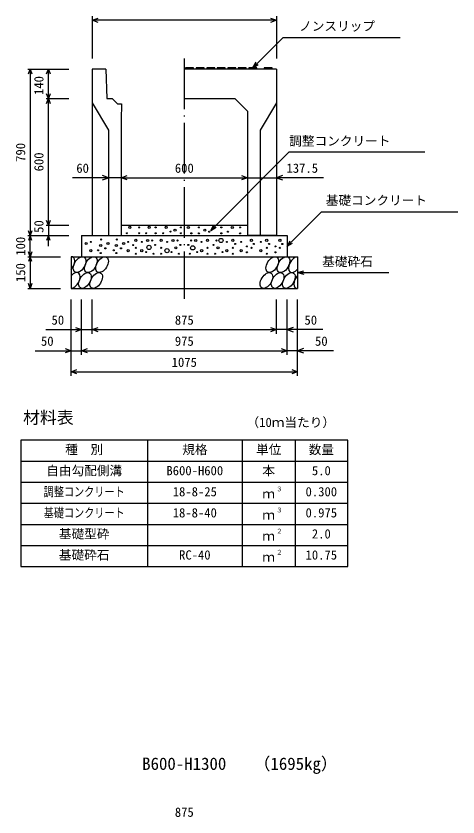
# Model space of a CAD drawing. Units: millimetres, scale not verified. Extents: x -16800 to 16800, y -5940 to 5940.
# Drawn here: x 5283 to 7380, y 28 to 3826 of the extents above; entities that cross this region are included whole.
import ezdxf
from ezdxf.enums import TextEntityAlignment as Align

# ---------------------------------------------------------------- set-up
doc = ezdxf.new("R2010")
doc.units = ezdxf.units.MM
doc.header["$LTSCALE"] = 20
doc.linetypes.add('LONG_DASHED_DOTTED', pattern=[15.25, 12, -1.5, 0.25, -1.5])
for name, color, linetype, lineweight in [('0-0_DIM', 7, 'Continuous', 25), ('0-2_HATCH', 6, 'Continuous', 25), ('0-3_HYO', 3, 'Continuous', 25), ('0-4_HYO2', 4, 'Continuous', 25), ('0-5_OUTLINE', 3, 'Continuous', 25), ('0-6_TXT', 7, 'Continuous', 25)]:
    doc.layers.add(name, color=color, linetype=linetype, lineweight=lineweight)
doc.styles.add('ＭＳ ゴシック', font='')
doc.styles.get('ＭＳ ゴシック').set_extended_font_data('MS Gothic')

msp = doc.modelspace()

# ---------------------------------------------------------------- linework, layer by layer
at = {"layer": '0-0_DIM'}
for p, q in [((5644.28, 3826.41), (5644.28, 3624.66)), ((6519.28, 3806.41), (5644.28, 3806.41)), ((6519.28, 3826.41), (6519.28, 3624.66)), ((6406.78, 3581.16), (6548.99, 3723.38)), ((7105.88, 3723.38), (6548.99, 3723.38)), ((5340.08, 3574.66), (5533.41, 3574.66)), ((5350.08, 3574.66), (5350.08, 2784.66)), ((5436.75, 3434.66), (5436.75, 3574.66)), ((6406.78, 3581.16), (6421.78, 3607.14)), ((6406.78, 3581.16), (6432.76, 3596.16)), ((5426.75, 3434.66), (5533.41, 3434.66)), ((5436.75, 2834.66), (5436.75, 3434.66)), ((5721.78, 3059.66), (5551.09, 3059.66)), ((5781.78, 3059.66), (5721.78, 3059.66)), ((5781.78, 3059.66), (6381.78, 3059.66)), ((6381.78, 3059.66), (6519.28, 3059.66)), ((6742.05, 3059.66), (6519.28, 3059.66)), ((6732.94, 2898.32), (6569.28, 2734.66)), ((6732.94, 2898.32), (7379.81, 2898.32)), ((5426.75, 2834.66), (5533.41, 2834.66)), ((5436.75, 2834.66), (5436.75, 2784.66)), ((6206.82, 2809.66), (6221.82, 2835.64)), ((6206.82, 2809.66), (6232.8, 2824.66)), ((5340.08, 2784.66), (5533.41, 2784.66)), ((5350.08, 2684.66), (5350.08, 2784.66)), ((5436.75, 2734.66), (5436.75, 2784.66)), ((6569.28, 2734.66), (6584.28, 2760.64)), ((6569.28, 2734.66), (6595.26, 2749.66)), ((5340.08, 2684.66), (5494.28, 2684.66)), ((5350.08, 2684.66), (5350.08, 2534.66)), ((6619.28, 2609.66), (6648.26, 2617.43)), ((6619.28, 2609.66), (7052.6, 2609.66)), ((6619.28, 2609.66), (6648.26, 2601.9)), ((5340.08, 2534.66), (5494.28, 2534.66)), ((5544.28, 2119.15), (5544.28, 2481.49)), ((5594.28, 2219.15), (5594.28, 2481.49)), ((5644.28, 2319.15), (5644.28, 2481.49)), ((6519.28, 2319.15), (6519.28, 2481.49)), ((6569.28, 2219.15), (6569.28, 2481.49)), ((6619.28, 2119.15), (6619.28, 2481.49)), ((5424.28, 2339.15), (5644.28, 2339.15)), ((5644.28, 2339.15), (6519.28, 2339.15)), ((6739.28, 2339.15), (6519.28, 2339.15)), ((5374.28, 2239.15), (5594.28, 2239.15)), ((5594.28, 2239.15), (6569.28, 2239.15)), ((6789.28, 2239.15), (6569.28, 2239.15)), ((5544.28, 2139.15), (6619.28, 2139.15))]:
    msp.add_line(p, q, dxfattribs=at)
at = {"layer": '0-0_DIM', "linetype": 'LONG_DASHED_DOTTED'}
msp.add_line((6081.78, 3624.66), (6081.78, 2484.66), dxfattribs=at)
at = {"layer": '0-0_DIM'}
for points in [[(5672.51, 3796.14), (5644.32, 3806.41), (5672.51, 3816.67)], [(6491.13, 3816.67), (6519.32, 3806.41), (6491.13, 3796.14)], [(5341.87, 3552.11), (5350.08, 3574.66), (5358.29, 3552.11)], [(5428.54, 3552.11), (5436.75, 3574.66), (5444.96, 3552.11)], [(5444.96, 3457.21), (5436.75, 3434.66), (5428.54, 3457.21)], [(5428.54, 3412.11), (5436.75, 3434.66), (5444.96, 3412.11)], [(6206.82, 2809.66), (6579.32, 3182.16), (7222.87, 3182.16)], [(5693.59, 3049.4), (5721.78, 3059.66), (5693.59, 3069.92)], [(5809.97, 3049.4), (5781.78, 3059.66), (5809.97, 3069.92)], [(6353.59, 3069.92), (6381.78, 3059.66), (6353.59, 3049.4)], [(6547.47, 3069.92), (6519.28, 3059.66), (6547.47, 3049.4)], [(5444.96, 2857.21), (5436.75, 2834.66), (5428.54, 2857.21)], [(5358.29, 2807.21), (5350.08, 2784.66), (5341.87, 2807.21)], [(5358.29, 2762.11), (5350.08, 2784.66), (5341.87, 2762.11)], [(5444.96, 2762.11), (5436.75, 2784.66), (5428.54, 2762.11)], [(5358.29, 2707.21), (5350.08, 2684.66), (5341.87, 2707.21)], [(5358.29, 2662.11), (5350.08, 2684.66), (5341.87, 2662.11)], [(5358.29, 2557.21), (5350.08, 2534.66), (5341.87, 2557.21)], [(5566.09, 2349.41), (5594.28, 2339.15), (5566.09, 2328.89)], [(5672.47, 2328.89), (5644.28, 2339.15), (5672.47, 2349.41)], [(6491.09, 2349.41), (6519.28, 2339.15), (6491.09, 2328.89)], [(6597.47, 2349.41), (6569.28, 2339.15), (6597.47, 2328.89)], [(5516.09, 2249.41), (5544.28, 2239.15), (5516.09, 2228.89)], [(5622.47, 2228.89), (5594.28, 2239.15), (5622.47, 2249.41)], [(6541.09, 2249.41), (6569.28, 2239.15), (6541.09, 2228.89)], [(6647.47, 2249.41), (6619.28, 2239.15), (6647.47, 2228.89)], [(5572.47, 2128.89), (5544.28, 2139.15), (5572.47, 2149.41)], [(6591.09, 2149.41), (6619.28, 2139.15), (6591.09, 2128.89)]]:
    msp.add_lwpolyline(points, dxfattribs=at)
at = {"layer": '0-2_HATCH'}
for p, q in [((6126.78, 3574.66), (6125.78, 3581.16)), ((6176.78, 3574.66), (6175.78, 3581.16)), ((6226.78, 3574.66), (6225.78, 3581.16)), ((6276.78, 3574.66), (6275.78, 3581.16)), ((6326.78, 3574.66), (6325.78, 3581.16)), ((6376.78, 3574.66), (6375.78, 3581.16)), ((6426.78, 3574.66), (6425.78, 3581.16)), ((6499.28, 3574.66), (6498.28, 3581.16))]:
    msp.add_line(p, q, dxfattribs=at)
for points in [[(6125.78, 3581.16), (6087.78, 3581.16), (6086.78, 3574.66)], [(6175.78, 3581.16), (6137.78, 3581.16), (6136.78, 3574.66)], [(6225.78, 3581.16), (6187.78, 3581.16), (6186.78, 3574.66)], [(6275.78, 3581.16), (6237.78, 3581.16), (6236.78, 3574.66)], [(6325.78, 3581.16), (6287.78, 3581.16), (6286.78, 3574.66)], [(6375.78, 3581.16), (6337.78, 3581.16), (6336.78, 3574.66)], [(6425.78, 3581.16), (6387.78, 3581.16), (6386.78, 3574.66)], [(6498.28, 3581.16), (6460.28, 3581.16), (6459.28, 3574.66)]]:
    msp.add_lwpolyline(points, dxfattribs=at)
for centre, radius in [((5823.47, 2823.97), 5), ((5867.57, 2823.97), 2.5), ((5915.3, 2823.97), 5), ((5945.75, 2823.97), 2.5), ((5995.66, 2823.97), 5), ((6037.71, 2810.84), 5), ((6065.75, 2823.97), 2.5), ((6100.92, 2823.69), 5), ((6150.82, 2823.69), 2.5), ((6178.86, 2810.56), 5), ((6220.92, 2823.69), 5), ((6257.14, 2823.69), 2.5), ((6309.35, 2823.69), 5), ((6346.35, 2823.69), 2.5), ((5809.45, 2795.96), 2.5), ((5867.57, 2795.96), 2.5), ((5901.28, 2795.96), 2.5), ((5945.75, 2795.96), 2.5), ((5981.64, 2795.96), 2.5), ((6016.69, 2803.84), 2.5), ((6065.75, 2795.96), 2.5), ((6114.94, 2795.68), 2.5), ((6150.82, 2795.68), 2.5), ((6199.89, 2803.56), 2.5), ((6257.14, 2795.68), 2.5), ((6288.32, 2803.56), 2.5), ((6346.35, 2795.68), 2.5), ((5616.52, 2747.21), 5), ((5638.09, 2754.84), 2.5), ((5685.08, 2737.97), 5), ((5687.52, 2766.49), 2.5), ((5719.56, 2747.21), 5), ((5759.41, 2737.97), 5), ((5761.86, 2766.49), 2.5), ((5793.9, 2747.21), 5), ((5815.47, 2754.84), 2.5), ((5839.33, 2739.92), 2.5), ((5851.75, 2762.72), 5), ((5879.79, 2754.84), 2.5), ((5907.82, 2761.84), 5), ((5914.36, 2728.83), 10), ((5928.86, 2761.84), 2.5), ((5942.87, 2740.83), 2.5), ((5971.75, 2762.72), 5), ((5999.79, 2754.84), 2.5), ((6027.82, 2761.84), 5), ((6048.86, 2761.84), 2.5), ((6062.87, 2740.83), 2.5), ((6100.69, 2740.83), 2.5), ((6121.72, 2726.82), 10), ((6114.71, 2761.84), 2.5), ((6135.74, 2761.84), 5), ((6163.78, 2754.84), 2.5), ((6191.82, 2762.72), 5), ((6220.69, 2740.83), 2.5), ((6234.71, 2761.84), 2.5), ((6255.74, 2761.84), 10), ((6283.78, 2754.84), 2.5), ((6311.82, 2762.72), 5), ((6323.16, 2745.15), 2.5), ((6351.72, 2754.84), 2.5), ((6378.58, 2733.62), 2.5), ((6399.9, 2762.72), 5), ((6411.24, 2745.15), 2.5), ((6444.51, 2754.84), 2.5), ((6472.55, 2762.72), 5), ((6483.89, 2745.15), 2.5), ((6513.97, 2733.62), 2.5), ((6535.3, 2762.72), 5), ((6546.64, 2745.15), 2.5), ((5638.09, 2713.69), 5), ((5672.66, 2715.18), 2.5), ((5685.08, 2702.08), 2.5), ((5707.15, 2724.42), 2.5), ((5747, 2715.18), 2.5), ((5759.41, 2702.08), 2.5), ((5781.48, 2724.42), 2.5), ((5815.47, 2713.69), 5), ((5851.75, 2726.82), 2.5), ((5851.75, 2698.81), 2.5), ((5879.79, 2713.69), 5), ((5900.82, 2706.69), 2.5), ((5935.86, 2698.81), 2.5), ((5971.75, 2726.82), 2.5), ((5971.75, 2698.81), 2.5), ((5999.79, 2713.69), 10), ((6020.82, 2706.69), 2.5), ((6041.84, 2726.82), 5), ((6055.86, 2698.81), 2.5), ((6107.7, 2698.81), 2.5), ((6142.75, 2706.69), 2.5), ((6163.78, 2713.69), 5), ((6191.82, 2726.82), 2.5), ((6191.82, 2698.81), 2.5), ((6227.7, 2698.81), 2.5), ((6241.72, 2726.82), 5), ((6262.75, 2706.69), 2.5), ((6283.78, 2713.69), 5), ((6311.82, 2726.82), 2.5), ((6311.82, 2698.81), 2.5), ((6351.72, 2713.69), 5), ((6378.58, 2705.61), 2.5), ((6399.9, 2726.82), 2.5), ((6444.51, 2713.69), 5), ((6472.55, 2726.82), 2.5), ((6472.55, 2698.81), 2.5), ((6513.97, 2705.61), 2.5), ((6535.3, 2726.82), 2.5)]:
    msp.add_circle(centre, radius, dxfattribs=at)
for centre, start_param, end_param in [((5531.92, 2647.14), 4.385593, 6.6745444), ((6605.42, 2647.14), 0.3357715, 4.4411806), ((5557.24, 2572.15), 3.5111464, 7.548991), ((6630.75, 2572.15), 1.2110787, 3.5658734)]:
    msp.add_ellipse(centre, major_axis=(21.81, 35.31), ratio=0.5792, start_param=start_param, end_param=end_param, dxfattribs=at)
for centre in [(5585.13, 2647.14), (5638.34, 2647.14), (5691.54, 2647.14), (6499.01, 2647.14), (6552.22, 2647.14), (5610.45, 2572.15), (5663.66, 2572.15), (6471.12, 2572.15), (6524.33, 2572.15), (6577.54, 2572.15)]:
    msp.add_ellipse(centre, major_axis=(21.81, 35.31), ratio=0.5792, dxfattribs=at)
at = {"layer": '0-3_HYO'}
for p, q in [((5906.78, 1815.2), (5906.78, 1215.2)), ((6356.78, 1815.2), (6356.78, 1215.2)), ((6606.78, 1815.2), (6606.78, 1215.2)), ((5306.78, 1715.2), (6856.78, 1715.2))]:
    msp.add_line(p, q, dxfattribs=at)
msp.add_lwpolyline([(5306.78, 1215.2), (6856.78, 1215.2), (6856.78, 1815.2), (5306.78, 1815.2)], close=True, dxfattribs=at)
at = {"layer": '0-4_HYO2'}
for p, q in [((5306.78, 1615.2), (6856.78, 1615.2)), ((5306.78, 1515.2), (6856.78, 1515.2)), ((5306.78, 1415.2), (6856.78, 1415.2)), ((5306.78, 1315.2), (6856.78, 1315.2))]:
    msp.add_line(p, q, dxfattribs=at)
at = {"layer": '0-5_OUTLINE'}
for p, q in [((5644.28, 3574.66), (5644.28, 2784.66)), ((5709.28, 3574.66), (5644.28, 3574.66)), ((5709.28, 3574.66), (5714.28, 3434.66)), ((6519.28, 3574.66), (6081.78, 3574.66)), ((6519.28, 3574.66), (6519.28, 2784.66)), ((5714.28, 3434.66), (5739.28, 3434.66)), ((5739.28, 3434.66), (5764.28, 3409.66)), ((6081.78, 3434.66), (6321.78, 3434.66)), ((6321.78, 3434.66), (6380.76, 3375.69)), ((5644.28, 3414.66), (5721.78, 3284.66)), ((5764.28, 3409.66), (5783.66, 3409.66)), ((5783.66, 3409.66), (5781.78, 3334.66)), ((6519.28, 3414.66), (6441.78, 3284.66)), ((6380.76, 3375.69), (6381.78, 3334.66)), ((5781.78, 3334.66), (5781.78, 2784.66)), ((6381.78, 3334.66), (6381.78, 2784.66)), ((5721.78, 3284.66), (5721.78, 2784.66)), ((6441.78, 3284.66), (6441.78, 2784.66)), ((5781.78, 2834.66), (6381.78, 2834.66)), ((5594.28, 2784.66), (6569.28, 2784.66)), ((5594.28, 2784.66), (5594.28, 2684.66)), ((5644.28, 2784.66), (5781.78, 2784.66)), ((6519.28, 2784.66), (6381.78, 2784.66)), ((6569.28, 2784.66), (6569.28, 2684.66)), ((5544.28, 2684.66), (6619.28, 2684.66)), ((5544.28, 2684.66), (5544.28, 2534.66)), ((6619.28, 2684.66), (6619.28, 2534.66)), ((5544.28, 2534.66), (6619.28, 2534.66))]:
    msp.add_line(p, q, dxfattribs=at)

# ---------------------------------------------------------------- texts
at = {"layer": '0-0_DIM', "style": 'ＭＳ ゴシック'}
for s, p in [('ノンスリップ', (6626.3, 3743.55)), ('調整コンクリート', (6579.32, 3198.58)), ('60', (5569.51, 3069.66)), ('600', (6036.78, 3069.66)), ('137.5', (6566.38, 3069.66)), ('基礎コンクリート', (6752.94, 2917.05)), ('基礎砕石', (6735.6, 2626.83)), ('50', (5451.84, 2349.15)), ('875', (6036.78, 2349.15)), ('50', (6651.72, 2349.15)), ('50', (5401.84, 2249.15)), ('975', (6036.78, 2249.15)), ('50', (6701.72, 2249.15)), ('1075', (6021.78, 2149.15)), ('875', (6036.78, 15.08))]:
    msp.add_text(s, height=43.99, dxfattribs=at).set_placement(p, align=Align.BOTTOM_LEFT)
for s, p in [('140', (5426.75, 3451.91)), ('790', (5340.08, 3134.66)), ('600', (5426.75, 3089.66)), ('50', (5426.75, 2797.99)), ('100', (5340.08, 2689.66)), ('150', (5340.08, 2564.66))]:
    msp.add_text(s, height=43.99, rotation=90, dxfattribs=at).set_placement(p, align=Align.BOTTOM_LEFT)
at = {"layer": '0-6_TXT', "style": 'ＭＳ ゴシック'}
for s, height, p in [('材料表', 58.65, (5316.78, 1875.2)), ('（10ｍ当たり）', 43.99, (6376.78, 1864.2)), ('種\u3000別', 43.99, (5516.78, 1735.2)), ('規格', 43.99, (6071.78, 1735.2)), ('単位', 43.99, (6421.78, 1735.2)), ('数量', 43.99, (6671.78, 1735.2)), ('自由勾配側溝', 43.99, (5426.78, 1635.2)), ('B600-H600', 43.99, (5996.78, 1635.2)), ('本', 43.99, (6451.78, 1635.2)), ('5.0', 43.99, (6686.78, 1635.2)), ('18-8-25', 43.99, (6026.78, 1535.2)), ('ｍ', 43.99, (6451.78, 1525.2)), ('３', 21.99, (6517.32, 1565.57)), ('0.300', 43.99, (6656.78, 1535.2)), ('18-8-40', 43.99, (6026.78, 1435.2)), ('３', 21.99, (6517.32, 1465.57)), ('0.975', 43.99, (6656.78, 1435.2)), ('ｍ', 43.99, (6451.78, 1425.2)), ('基礎型砕', 43.99, (5486.78, 1335.2)), ('ｍ', 43.99, (6451.78, 1325.2)), ('２', 21.99, (6517.32, 1365.57)), ('2.0', 43.99, (6686.78, 1335.2)), ('基礎砕石', 43.99, (5486.78, 1235.2)), ('RC-40', 43.99, (6056.78, 1235.2)), ('２', 21.99, (6517.32, 1265.57)), ('10.75', 43.99, (6656.78, 1235.2)), ('ｍ', 43.99, (6451.78, 1225.2)), ('B600-H1300', 58.65, (5881.78, 233.34)), ('（1695kg）', 58.65, (6410.15, 233.34))]:
    msp.add_text(s, height=height, dxfattribs=at).set_placement(p, align=Align.BOTTOM_LEFT)
at = {"layer": '0-6_TXT', "style": 'ＭＳ ゴシック', "width": 0.8}
for s, p in [('調整コンクリート', (5414.78, 1535.2)), ('基礎コンクリート', (5414.78, 1435.2))]:
    msp.add_text(s, height=43.99, dxfattribs=at).set_placement(p, align=Align.BOTTOM_LEFT)

doc.saveas('drawing.dxf')
